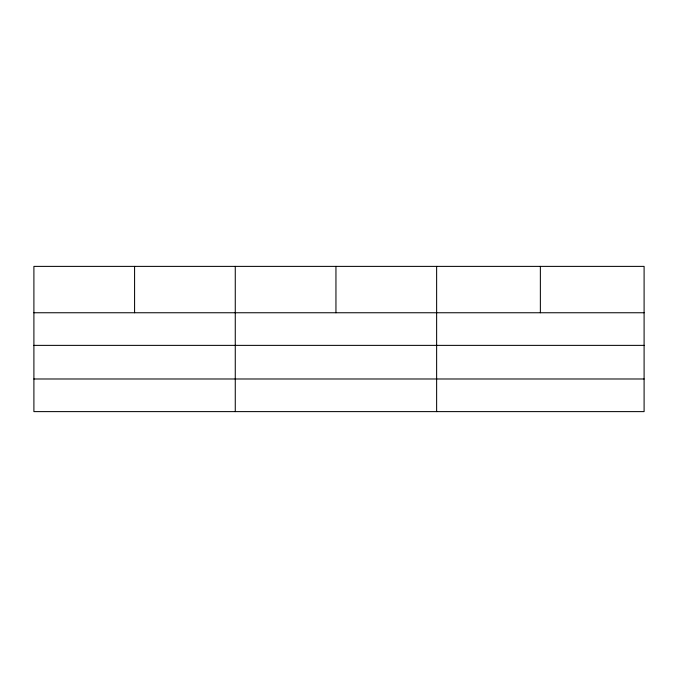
<?xml version="1.0" encoding="UTF-8"?>
<svg xmlns="http://www.w3.org/2000/svg" width="678" height="678" viewBox="0 0 678 678"><rect width="100%" height="100%" fill="white"/><g stroke="black" fill="none" stroke-linecap="round" stroke-linejoin="round"><path stroke-width="1.02" d="M644.1 345.373L644.1 266.386L33.9 266.386L33.9 411.614L644.1 411.614L644.1 345.373L33.9 345.373M33.9 312.753L644.1 312.753M33.9 378.985L644.1 378.985M540.366 266.386L540.366 312.753M436.632 266.386L436.632 411.614M335.949 266.386L335.949 312.753M235.266 266.386L235.266 411.614M134.583 266.386L134.583 312.753"/></g></svg>
